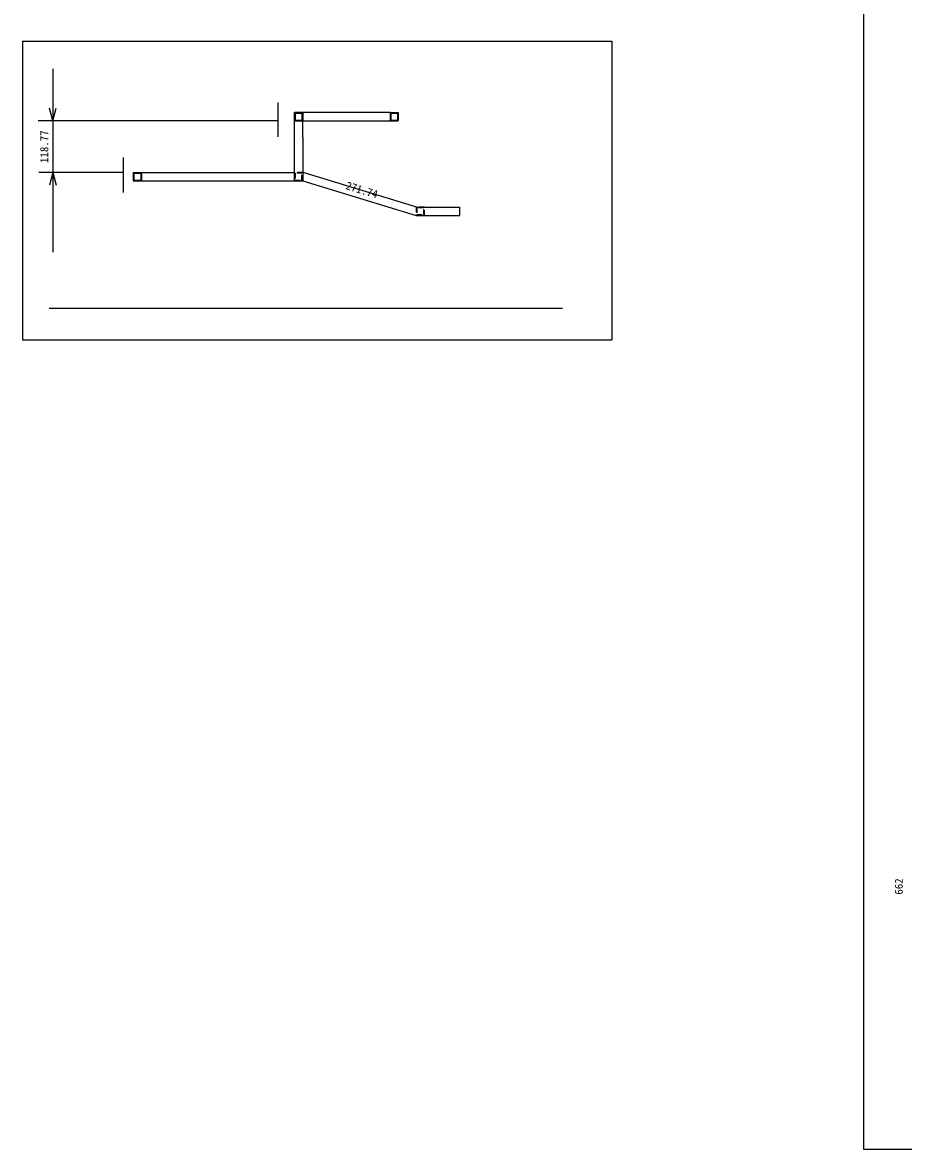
# Model space of a CAD drawing. Units: millimetres, scale not verified. Extents: x -3927 to 20054, y -11123 to 3558.
# Drawn here: x -3927 to -1909, y -1385 to 1196 of the extents above; entities that cross this region are included whole.
import ezdxf
from ezdxf.enums import TextEntityAlignment as Align

# ---------------------------------------------------------------- set-up
doc = ezdxf.new("R2010")
doc.units = ezdxf.units.MM
doc.header["$LTSCALE"] = 10
doc.linetypes.add('DASHED1', pattern=[1.8, 1.2, -0.6])
for name, color, linetype in [('0-0_ふれーむ', 7, 'Continuous'), ('0-4_寸法', 4, 'Continuous'), ('0-8_ふれーむ', 7, 'Continuous'), ('0-9_ふれーむ', 7, 'Continuous')]:
    doc.layers.add(name, color=color, linetype=linetype)
doc.styles.add('ＭＳ ゴシック', font='')
doc.styles.get('ＭＳ ゴシック').set_extended_font_data('MS Gothic')

msp = doc.modelspace()

# ---------------------------------------------------------------- linework, layer by layer
at = {"layer": '0-0_ふれーむ'}
for p, q in [((-3926.59, 1153.89), (-2577.01, 1153.89)), ((-3926.59, 1153.89), (-3926.59, 469.4)), ((-2577.01, 1153.89), (-2577.01, 469.4)), ((-3303.97, 933.82), (-3303.97, 990.58)), ((-3084.97, 990.58), (-3303.97, 990.58)), ((-3303.97, 990.58), (-3303.97, 971.58)), ((-3303.97, 990.58), (-3284.97, 990.58)), ((-3302.37, 988.98), (-3302.37, 973.18)), ((-3302.37, 988.98), (-3286.57, 988.98)), ((-3286.57, 988.98), (-3286.57, 973.18)), ((-3284.97, 933.82), (-3284.97, 990.58)), ((-3284.97, 990.58), (-3284.97, 971.58)), ((-3084.97, 990.58), (-3084.97, 971.58)), ((-3084.97, 990.58), (-3065.97, 990.58)), ((-3083.37, 988.98), (-3083.37, 973.18)), ((-3083.37, 988.98), (-3067.57, 988.98)), ((-3067.57, 988.98), (-3067.57, 973.18)), ((-3065.97, 990.58), (-3065.97, 971.58)), ((-3303.97, 971.58), (-3284.97, 971.58)), ((-3302.37, 973.18), (-3286.57, 973.18)), ((-3284.97, 971.58), (-3084.97, 971.58)), ((-3083.37, 973.18), (-3067.57, 973.18)), ((-3303.97, 908.82), (-3303.97, 933.82)), ((-3672.97, 852.82), (-3672.97, 833.82)), ((-3653.97, 852.82), (-3653.97, 833.82)), ((-3653.97, 852.82), (-3653.97, 833.82)), ((-3284.97, 853.68), (-3022.14, 773.82)), ((-3672.97, 833.82), (-3653.97, 833.82)), ((-3671.37, 851.22), (-3671.37, 835.42)), ((-3671.37, 851.22), (-3655.57, 851.22)), ((-3671.37, 835.42), (-3655.57, 835.42)), ((-3655.57, 851.22), (-3655.57, 835.42)), ((-3653.97, 833.82), (-3303.97, 833.82)), ((-3284.97, 833.82), (-3024.97, 754.82)), ((-3024.97, 773.82), (-2924.97, 773.82)), ((-3024.97, 754.82), (-2924.97, 754.82)), ((-2924.97, 754.82), (-2924.97, 773.82)), ((-3926.59, 469.4), (-2577.01, 469.4))]:
    msp.add_line(p, q, dxfattribs=at)
at = {"layer": '0-0_ふれーむ', "color": 4}
for p, q in [((-3857.27, 1090.3), (-3857.27, 670.8)), ((-3341.68, 1012.98), (-3341.68, 934.91)), ((-3857.27, 971.58), (-3865.03, 1000.56)), ((-3857.27, 971.58), (-3849.5, 1000.56)), ((-3341.68, 971.58), (-3890.5, 971.58)), ((-3857.27, 971.58), (-3857.27, 852.82)), ((-3696.44, 886.97), (-3696.44, 807.52)), ((-3696.44, 852.82), (-3889.56, 852.82)), ((-3857.27, 852.82), (-3865.03, 823.84)), ((-3857.27, 852.82), (-3849.5, 823.84)), ((-3865.58, 542.04), (-2690.14, 542.04))]:
    msp.add_line(p, q, dxfattribs=at)
at = {"layer": '0-0_ふれーむ', "linetype": 'DASHED1'}
for p, q in [((-3303.97, 852.82), (-3303.97, 833.82)), ((-3284.97, 852.82), (-3303.97, 852.82)), ((-3284.97, 833.82), (-3284.97, 852.82)), ((-3303.97, 833.82), (-3284.97, 833.82)), ((-3302.37, 835.42), (-3286.57, 835.42)), ((-3286.57, 835.42), (-3286.57, 851.22)), ((-3024.97, 773.82), (-3024.97, 754.82)), ((-3005.97, 773.82), (-3024.97, 773.82)), ((-3024.97, 754.82), (-3005.97, 754.82)), ((-3023.37, 756.42), (-3007.57, 756.42)), ((-3007.57, 756.42), (-3007.57, 772.22)), ((-3005.97, 754.82), (-3005.97, 773.82))]:
    msp.add_line(p, q, dxfattribs=at)
at = {"layer": '0-0_ふれーむ'}
for points in [[(-3084.97, 990.58), (-3084.97, 971.58), (-3065.97, 971.58)], [(-3672.97, 852.82), (-3653.97, 852.82), (-3303.97, 852.82)]]:
    msp.add_lwpolyline(points, dxfattribs=at)
at = {"layer": '0-0_ふれーむ', "linetype": 'DASHED1'}
for points in [[(-3286.57, 851.22), (-3302.37, 851.22), (-3302.37, 835.42)], [(-3007.57, 772.22), (-3023.37, 772.22), (-3023.37, 756.42)]]:
    msp.add_lwpolyline(points, dxfattribs=at)
at = {"layer": '0-4_寸法', "color": 7}
msp.add_line((2000, -1385), (-2000, -1385), dxfattribs=at)
msp.add_lwpolyline([(-2000, -1385), (-2000, 1915), (2000, 1915), (2000, -1385)], dxfattribs=at)
at = {"layer": '0-8_ふれーむ'}
for p, q in [((-3303.97, 833.82), (-3303.97, 933.82)), ((-3284.97, 933.82), (-3284.97, 833.82)), ((-3303.97, 833.82), (-3284.97, 833.82))]:
    msp.add_line(p, q, dxfattribs=at)
at = {"layer": '0-9_ふれーむ'}
msp.add_line((-2924.97, 754.82), (-2924.97, 773.82), dxfattribs=at)

# ---------------------------------------------------------------- texts
at = {"layer": '0-0_ふれーむ', "color": 4, "style": 'ＭＳ ゴシック'}
for s, rotation, p in [('118.77', 90, (-3862.27, 874.7)), ('271.74', 343.099, (-3189.39, 810))]:
    msp.add_text(s, height=18.33, rotation=rotation, dxfattribs=at).set_placement(p, align=Align.BOTTOM_LEFT)
at = {"layer": '0-4_寸法', "style": 'ＭＳ ゴシック'}
msp.add_text('662', height=18.33, rotation=90, dxfattribs=at).set_placement((-1905, -801.28), align=Align.BOTTOM_LEFT)

doc.saveas('drawing.dxf')
